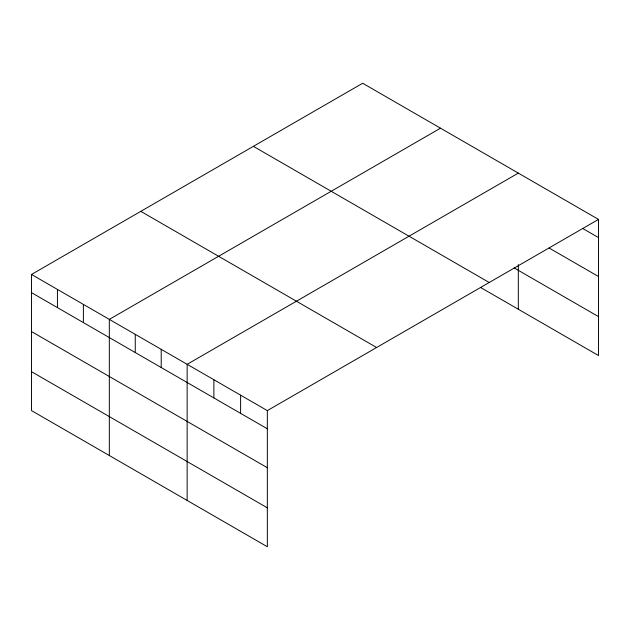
<?xml version="1.0" encoding="UTF-8"?>
<svg xmlns="http://www.w3.org/2000/svg" width="630" height="630" viewBox="0 0 630 630"><rect width="100%" height="100%" fill="white"/><g stroke="black" fill="none" stroke-linecap="round" stroke-linejoin="round"><path stroke-width="0.94" d="M598.5 219.405L267.333 410.602L267.333 546.753L31.5 410.595L31.5 274.452L362.667 83.247L598.5 219.405L598.5 355.548L480.659 287.516M440.496 128.181L109.321 319.378L109.321 455.529M518.317 173.108L187.149 364.313L187.149 500.456M582.632 228.43L598.5 237.597M549.218 248.07L598.5 276.523M514.135 267.915L598.5 316.622M253.386 146.349L489.211 282.5M140.789 211.349L376.614 347.508M31.5 274.452L267.333 410.602M31.5 292.643L267.333 428.794M31.5 331.569L267.333 467.72M31.5 371.668L267.333 507.827M518.317 264.6L518.317 309.259M240.605 395.175L240.605 413.367M213.877 379.74L213.877 397.932M161.209 349.335L161.209 367.526M135.261 334.357L135.261 352.548M83.38 304.4L83.38 322.591M57.44 289.43L57.44 307.613"/></g></svg>
